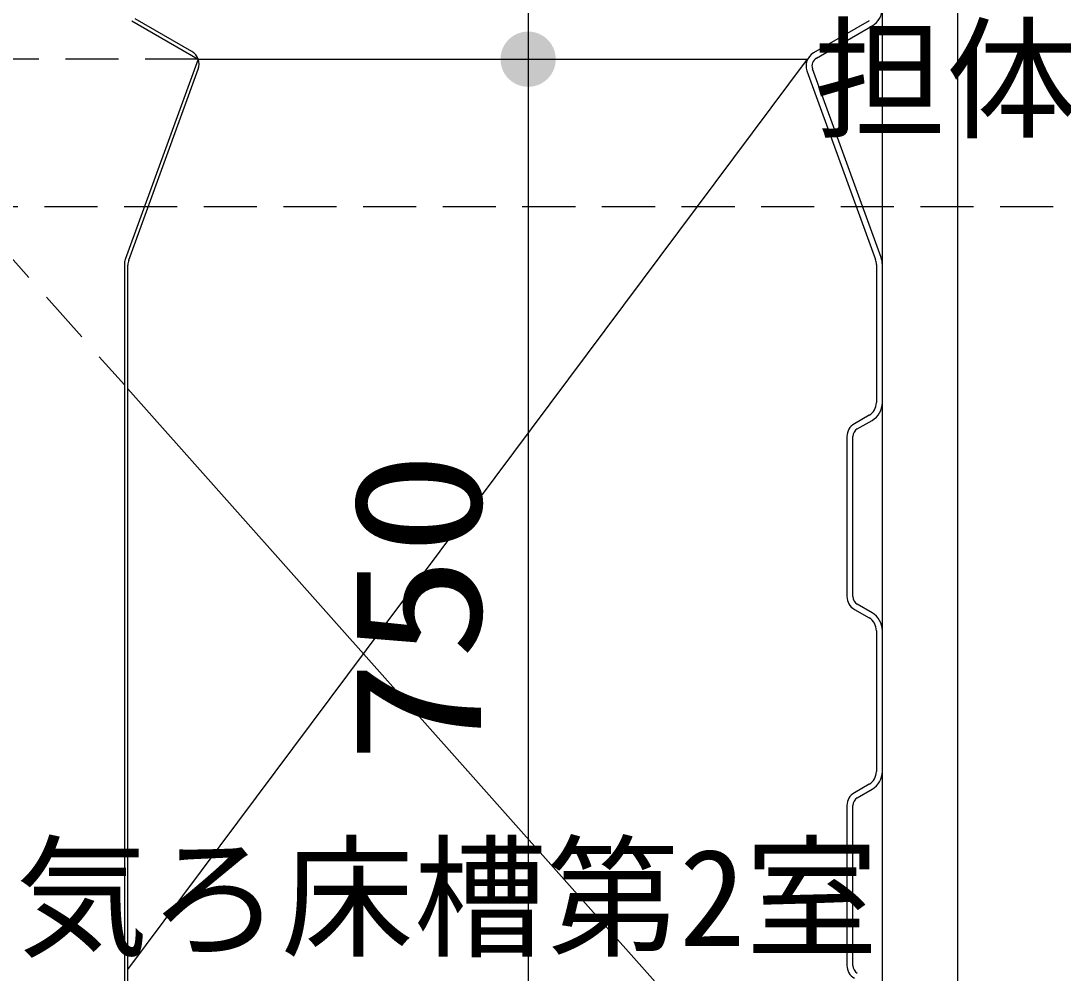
# Model space of a CAD drawing. Units: millimetres, scale not verified. Extents: x -23960 to 8910, y -6308 to 6308.
# Drawn here: x -4974 to -4267, y -3137 to -2492 of the extents above; entities that cross this region are included whole.
import ezdxf
from ezdxf.enums import TextEntityAlignment as Align

# ---------------------------------------------------------------- set-up
doc = ezdxf.new("R2010")
doc.units = ezdxf.units.MM
doc.header["$LTSCALE"] = 30
doc.linetypes.add('DASHED1', pattern=[1.8, 1.2, -0.6])
doc.layers.add('0-1_空気管', color=3, linetype='Continuous', lineweight=25)
doc.layers.add('0-3_00クル-フ-6寸法', color=132, linetype='Continuous', lineweight=25)
doc.styles.add('ＭＳ ゴシック', font='')
doc.styles.get('ＭＳ ゴシック').set_extended_font_data('MS Gothic')

msp = doc.modelspace()

# ---------------------------------------------------------------- linework, layer by layer
at = {"layer": '0-1_空気管'}
for p, q in [((-4338.57, -2028.1), (-4338.57, -3383.08)), ((-4389.57, -3429.79), (-4389.57, -2049.24)), ((-4857.89, -2512.81), (-4896.17, -2490.71)), ((-4398.57, -2492.1), (-4436.3, -2513.88)), ((-4434.3, -2517.35), (-4396.57, -2495.56)), ((-4901.17, -3135.05), (-4440.25, -2518.08)), ((-4853.48, -2518.08), (-4440.25, -2518.08)), ((-4900.56, -2654.22), (-4853.49, -2524.89)), ((-4440.7, -2525.96), (-4394.17, -2653.79)), ((-4390.41, -2652.43), (-4436.94, -2524.59)), ((-4903.57, -2657.22), (-4903.57, -3233.4)), ((-4393.57, -2657.22), (-4393.57, -2750.76)), ((-4901.17, -3232.02), (-4901.17, -2657.64)), ((-4901.17, -2741.54), (-4436.3, -3263.88)), ((-4398.57, -2759.42), (-4408.57, -2765.19)), ((-4406.57, -2768.66), (-4396.57, -2762.88)), ((-4413.57, -2773.85), (-4413.57, -2882.3)), ((-4409.57, -2882.3), (-4409.57, -2773.85)), ((-4396.57, -2893.27), (-4406.57, -2887.5)), ((-4408.57, -2890.96), (-4398.57, -2896.74)), ((-4393.57, -2905.4), (-4393.57, -3000.76)), ((-4398.57, -3009.42), (-4408.57, -3015.19)), ((-4406.57, -3018.65), (-4396.57, -3012.88)), ((-4413.57, -3023.85), (-4413.57, -3132.3)), ((-4409.57, -3132.3), (-4409.57, -3023.85))]:
    msp.add_line(p, q, dxfattribs=at)
at = {"layer": '0-1_空気管', "linetype": 'DASHED1'}
for p, q in [((-4853.48, -2518.08), (-5100.03, -2518.08)), ((-5100.03, -2518.08), (-4903.57, -2738.84)), ((-3625.7, -2618.08), (-5775.67, -2618.08))]:
    msp.add_line(p, q, dxfattribs=at)
at = {"layer": '0-1_空気管'}
msp.add_lwpolyline([(-4898.57, -2492.1), (-4853.57, -2518.08), (-4902.96, -2653.79)], dxfattribs=at)
for centre, radius, start, end in [((-4403.57, -2483.44), 14, 300, 0), ((-4862.89, -2521.47), 10, 340, 60), ((-4431.3, -2522.54), 10, 119.99998, 200), ((-4431.3, -2522.54), 6, 119.99998, 200), ((-4893.57, -2657.22), 10, 160, 180), ((-4891.17, -2657.64), 10, 160, 180), ((-4403.57, -2657.22), 10, 0, 20), ((-4403.57, -2657.22), 14, 0, 20), ((-4403.57, -2750.76), 10, 300, 0), ((-4403.57, -2750.76), 14, 300, 0), ((-4403.57, -2773.85), 10, 119.99998, 179.99998), ((-4403.57, -2773.85), 6, 119.99998, 179.99998), ((-4403.57, -2882.3), 10, 180, 240), ((-4403.57, -2882.3), 6, 180, 240), ((-4403.57, -2905.4), 10, 0, 59.99997), ((-4403.57, -2905.4), 14, 0, 59.99997), ((-4403.57, -3000.76), 10, 300, 0), ((-4403.57, -3000.76), 14, 300, 0), ((-4403.57, -3023.85), 10, 119.99998, 179.99998), ((-4403.57, -3023.85), 6, 119.99998, 179.99998), ((-4403.57, -3132.3), 10, 180, 240), ((-4403.57, -3132.3), 6, 180, 240)]:
    msp.add_arc(centre, radius, start, end, dxfattribs=at)
at = {"layer": '0-3_00クル-フ-6寸法', "color": 4}
for p, q in [((-4629.77, -2218.08), (-4629.77, -2518.08)), ((-4749.77, -2518.08), (-4629.77, -2518.08)), ((-4749.77, -2518.08), (-4629.77, -2518.08)), ((-4629.77, -2518.08), (-4629.77, -3268.08))]:
    msp.add_line(p, q, dxfattribs=at)
at = {"layer": '0-3_00クル-フ-6寸法'}
for points in [[(-4629.77, -2518.08), (-4640.79, -2502.91), (-4638.8, -2501.65)], [(-4629.77, -2518.08), (-4640.79, -2502.91), (-4638.8, -2501.65)], [(-4629.77, -2518.08), (-4638.8, -2501.65), (-4636.67, -2500.64)], [(-4629.77, -2518.08), (-4638.8, -2501.65), (-4636.67, -2500.64)], [(-4629.77, -2518.08), (-4636.67, -2500.64), (-4634.43, -2499.92)], [(-4629.77, -2518.08), (-4636.67, -2500.64), (-4634.43, -2499.92)], [(-4629.77, -2518.08), (-4634.43, -2499.92), (-4632.12, -2499.48)], [(-4629.77, -2518.08), (-4634.43, -2499.92), (-4632.12, -2499.48)], [(-4629.77, -2518.08), (-4632.12, -2499.48), (-4629.77, -2499.33)], [(-4629.77, -2518.08), (-4632.12, -2499.48), (-4629.77, -2499.33)], [(-4629.77, -2518.08), (-4629.77, -2499.33), (-4627.42, -2499.48)], [(-4629.77, -2518.08), (-4629.77, -2499.33), (-4627.42, -2499.48)], [(-4629.77, -2518.08), (-4627.42, -2499.48), (-4625.11, -2499.92)], [(-4629.77, -2518.08), (-4627.42, -2499.48), (-4625.11, -2499.92)], [(-4629.77, -2518.08), (-4625.11, -2499.92), (-4622.87, -2500.64)], [(-4629.77, -2518.08), (-4625.11, -2499.92), (-4622.87, -2500.64)], [(-4629.77, -2518.08), (-4622.87, -2500.64), (-4620.74, -2501.65)], [(-4629.77, -2518.08), (-4622.87, -2500.64), (-4620.74, -2501.65)], [(-4629.77, -2518.08), (-4620.74, -2501.65), (-4618.75, -2502.91)], [(-4629.77, -2518.08), (-4620.74, -2501.65), (-4618.75, -2502.91)], [(-4629.77, -2518.08), (-4646.74, -2510.09), (-4645.6, -2508.03)], [(-4629.77, -2518.08), (-4646.74, -2510.09), (-4645.6, -2508.03)], [(-4629.77, -2518.08), (-4645.6, -2508.03), (-4644.22, -2506.13)], [(-4629.77, -2518.08), (-4645.6, -2508.03), (-4644.22, -2506.13)], [(-4629.77, -2518.08), (-4644.22, -2506.13), (-4642.61, -2504.41)], [(-4629.77, -2518.08), (-4644.22, -2506.13), (-4642.61, -2504.41)], [(-4629.77, -2518.08), (-4642.61, -2504.41), (-4640.79, -2502.91)], [(-4629.77, -2518.08), (-4642.61, -2504.41), (-4640.79, -2502.91)], [(-4629.77, -2518.08), (-4618.75, -2502.91), (-4616.94, -2504.41)], [(-4629.77, -2518.08), (-4618.75, -2502.91), (-4616.94, -2504.41)], [(-4629.77, -2518.08), (-4616.94, -2504.41), (-4615.32, -2506.13)], [(-4629.77, -2518.08), (-4616.94, -2504.41), (-4615.32, -2506.13)], [(-4629.77, -2518.08), (-4615.32, -2506.13), (-4613.94, -2508.03)], [(-4629.77, -2518.08), (-4615.32, -2506.13), (-4613.94, -2508.03)], [(-4629.77, -2518.08), (-4613.94, -2508.03), (-4612.81, -2510.09)], [(-4629.77, -2518.08), (-4613.94, -2508.03), (-4612.81, -2510.09)], [(-4629.77, -2518.08), (-4648.48, -2516.9), (-4648.19, -2514.56)], [(-4629.77, -2518.08), (-4648.48, -2516.9), (-4648.19, -2514.56)], [(-4629.77, -2518.08), (-4648.19, -2514.56), (-4647.6, -2512.28)], [(-4629.77, -2518.08), (-4648.19, -2514.56), (-4647.6, -2512.28)], [(-4629.77, -2518.08), (-4647.6, -2512.28), (-4646.74, -2510.09)], [(-4629.77, -2518.08), (-4647.6, -2512.28), (-4646.74, -2510.09)], [(-4629.77, -2518.08), (-4612.81, -2510.09), (-4611.94, -2512.28)], [(-4629.77, -2518.08), (-4612.81, -2510.09), (-4611.94, -2512.28)], [(-4629.77, -2518.08), (-4611.94, -2512.28), (-4611.35, -2514.56)], [(-4629.77, -2518.08), (-4611.94, -2512.28), (-4611.35, -2514.56)], [(-4629.77, -2518.08), (-4611.35, -2514.56), (-4611.06, -2516.9)], [(-4629.77, -2518.08), (-4611.35, -2514.56), (-4611.06, -2516.9)], [(-4629.77, -2518.08), (-4648.48, -2519.26), (-4648.48, -2516.9)], [(-4629.77, -2518.08), (-4648.48, -2519.26), (-4648.48, -2516.9)], [(-4629.77, -2518.08), (-4648.19, -2521.59), (-4648.48, -2519.26)], [(-4629.77, -2518.08), (-4648.19, -2521.59), (-4648.48, -2519.26)], [(-4629.77, -2518.08), (-4647.6, -2523.87), (-4648.19, -2521.59)], [(-4629.77, -2518.08), (-4647.6, -2523.87), (-4648.19, -2521.59)], [(-4629.77, -2518.08), (-4646.74, -2526.06), (-4647.6, -2523.87)], [(-4629.77, -2518.08), (-4646.74, -2526.06), (-4647.6, -2523.87)], [(-4629.77, -2518.08), (-4645.6, -2528.13), (-4646.74, -2526.06)], [(-4629.77, -2518.08), (-4645.6, -2528.13), (-4646.74, -2526.06)], [(-4629.77, -2518.08), (-4644.22, -2530.03), (-4645.6, -2528.13)], [(-4629.77, -2518.08), (-4644.22, -2530.03), (-4645.6, -2528.13)], [(-4629.77, -2518.08), (-4642.61, -2531.75), (-4644.22, -2530.03)], [(-4629.77, -2518.08), (-4642.61, -2531.75), (-4644.22, -2530.03)], [(-4629.77, -2518.08), (-4640.79, -2533.25), (-4642.61, -2531.75)], [(-4629.77, -2518.08), (-4640.79, -2533.25), (-4642.61, -2531.75)], [(-4629.77, -2518.08), (-4638.8, -2534.51), (-4640.79, -2533.25)], [(-4629.77, -2518.08), (-4638.8, -2534.51), (-4640.79, -2533.25)], [(-4629.77, -2518.08), (-4636.67, -2535.51), (-4638.8, -2534.51)], [(-4629.77, -2518.08), (-4636.67, -2535.51), (-4638.8, -2534.51)], [(-4629.77, -2518.08), (-4634.43, -2536.24), (-4636.67, -2535.51)], [(-4629.77, -2518.08), (-4634.43, -2536.24), (-4636.67, -2535.51)], [(-4629.77, -2518.08), (-4632.12, -2536.68), (-4634.43, -2536.24)], [(-4629.77, -2518.08), (-4632.12, -2536.68), (-4634.43, -2536.24)], [(-4629.77, -2518.08), (-4629.77, -2536.83), (-4632.12, -2536.68)], [(-4629.77, -2518.08), (-4629.77, -2536.83), (-4632.12, -2536.68)], [(-4629.77, -2518.08), (-4611.06, -2516.9), (-4611.06, -2519.26)], [(-4629.77, -2518.08), (-4611.06, -2516.9), (-4611.06, -2519.26)], [(-4629.77, -2518.08), (-4627.42, -2536.68), (-4629.77, -2536.83)], [(-4629.77, -2518.08), (-4625.11, -2536.24), (-4627.42, -2536.68)], [(-4629.77, -2518.08), (-4622.87, -2535.51), (-4625.11, -2536.24)], [(-4629.77, -2518.08), (-4620.74, -2534.51), (-4622.87, -2535.51)], [(-4629.77, -2518.08), (-4618.75, -2533.25), (-4620.74, -2534.51)], [(-4629.77, -2518.08), (-4616.94, -2531.75), (-4618.75, -2533.25)], [(-4629.77, -2518.08), (-4615.32, -2530.03), (-4616.94, -2531.75)], [(-4629.77, -2518.08), (-4613.94, -2528.13), (-4615.32, -2530.03)], [(-4629.77, -2518.08), (-4612.81, -2526.06), (-4613.94, -2528.13)], [(-4629.77, -2518.08), (-4611.94, -2523.87), (-4612.81, -2526.06)], [(-4629.77, -2518.08), (-4611.35, -2521.59), (-4611.94, -2523.87)], [(-4629.77, -2518.08), (-4611.06, -2519.26), (-4611.35, -2521.59)], [(-4629.77, -2518.08), (-4627.42, -2536.68), (-4629.77, -2536.83)], [(-4629.77, -2518.08), (-4625.11, -2536.24), (-4627.42, -2536.68)], [(-4629.77, -2518.08), (-4622.87, -2535.51), (-4625.11, -2536.24)], [(-4629.77, -2518.08), (-4620.74, -2534.51), (-4622.87, -2535.51)], [(-4629.77, -2518.08), (-4618.75, -2533.25), (-4620.74, -2534.51)], [(-4629.77, -2518.08), (-4616.94, -2531.75), (-4618.75, -2533.25)], [(-4629.77, -2518.08), (-4615.32, -2530.03), (-4616.94, -2531.75)], [(-4629.77, -2518.08), (-4613.94, -2528.13), (-4615.32, -2530.03)], [(-4629.77, -2518.08), (-4612.81, -2526.06), (-4613.94, -2528.13)], [(-4629.77, -2518.08), (-4611.94, -2523.87), (-4612.81, -2526.06)], [(-4629.77, -2518.08), (-4611.35, -2521.59), (-4611.94, -2523.87)], [(-4629.77, -2518.08), (-4611.06, -2519.26), (-4611.35, -2521.59)]]:
    msp.add_solid(points, dxfattribs=at)

# ---------------------------------------------------------------- texts
at = {"layer": '0-1_空気管', "color": 4, "style": 'ＭＳ ゴシック'}
for s, p in [('担体流動槽', (-4436.29, -2584.48)), ('嫌気ろ床槽第2室', (-5067.26, -3139))]:
    msp.add_text(s, height=65.98, dxfattribs=at).set_placement(p, align=Align.BOTTOM_LEFT)
at = {"layer": '0-3_00クル-フ-6寸法', "color": 3, "style": 'ＭＳ ゴシック', "width": 1.2}
msp.add_text('750', height=86.66, rotation=90, dxfattribs=at).set_placement((-4635.62, -2995.94), align=Align.BOTTOM_LEFT)

doc.saveas('drawing.dxf')
